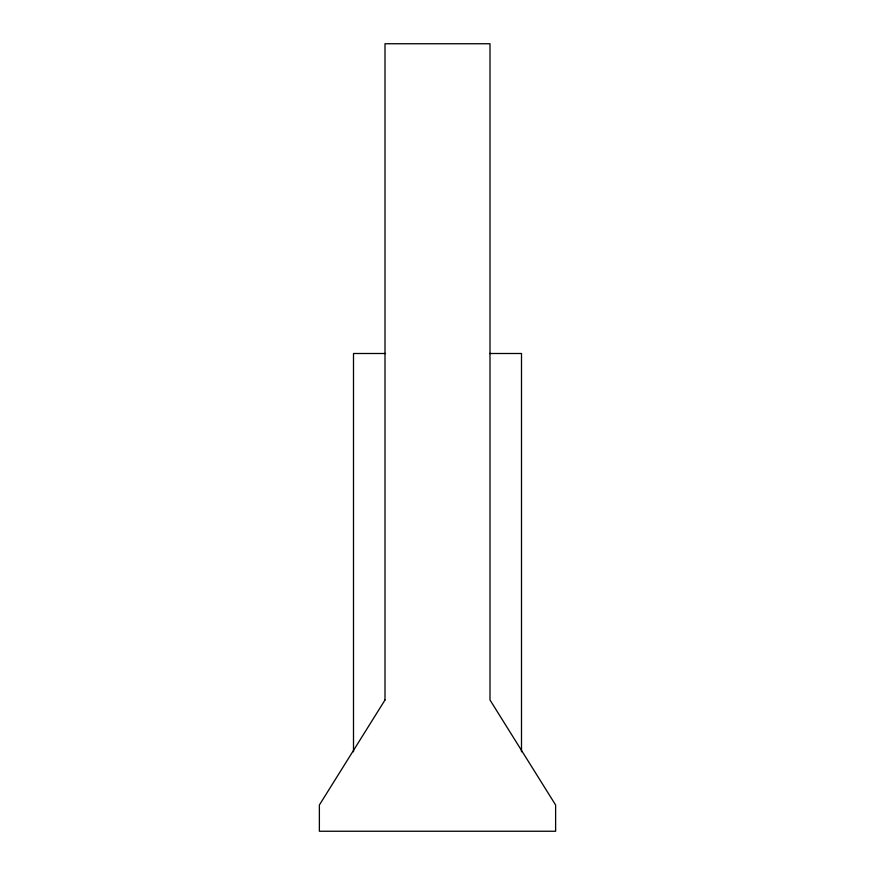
<?xml version="1.0" encoding="UTF-8"?>
<svg xmlns="http://www.w3.org/2000/svg" width="875" height="875" viewBox="0 0 875 875"><rect width="100%" height="100%" fill="white"/><g stroke="black" fill="none" stroke-linecap="round" stroke-linejoin="round"><path stroke-width="1.31" d="M385.448 353.5L353.5 353.5L353.5 751.8M489.552 353.5L521.5 353.5L521.5 751.8M385 700L319.375 805L319.375 831.25L555.625 831.25L555.625 805L490 700L490 43.75L385 43.75L385 700"/></g></svg>
